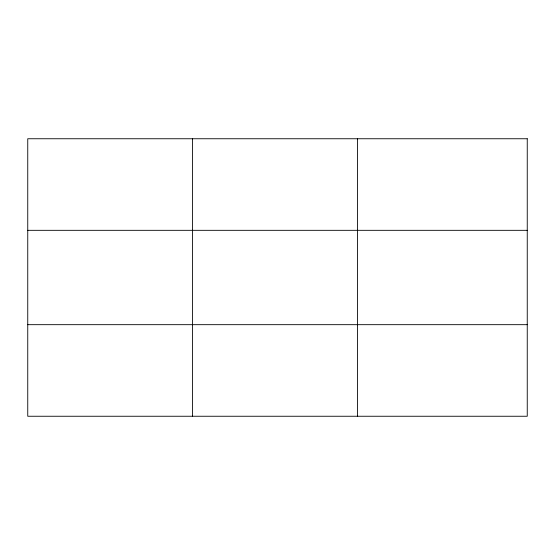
<?xml version="1.0" encoding="UTF-8"?>
<svg xmlns="http://www.w3.org/2000/svg" width="555" height="555" viewBox="0 0 555 555"><rect width="100%" height="100%" fill="white"/><g stroke="black" fill="none" stroke-linecap="round" stroke-linejoin="round"><path stroke-width="0.83" d="M192.585 416.25L192.585 138.75M357.42 416.25L357.42 138.75M27.75 230.325L527.25 230.325M27.75 324.675L527.25 324.675M527.25 138.75L27.75 138.75L27.75 416.25L527.25 416.25L527.25 138.75"/></g></svg>
